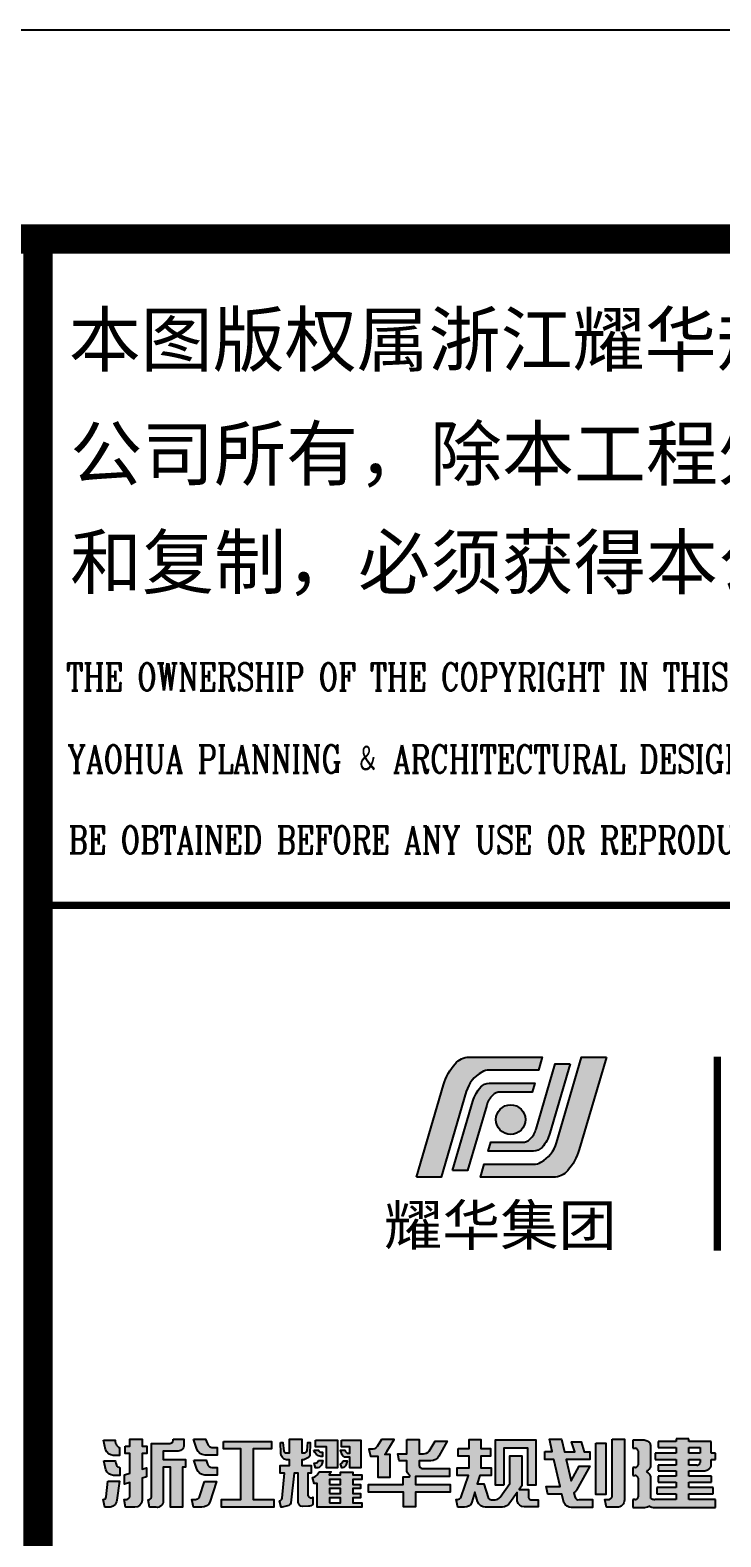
# Model space of a CAD drawing. Header units: millimetres. Extents: x 493081 to 494254, y 3431492 to 3432651.
# Drawn here: x 493550.99 to 493567.52, y 3432322.08 to 3432358.16 of the extents above; entities that cross this region are included whole.
import ezdxf

# ---------------------------------------------------------------- set-up
doc = ezdxf.new("R2010")
doc.units = ezdxf.units.MM
doc.header["$LTSCALE"] = 300
for name, color, linetype in [('3', 53, 'Continuous'), ('WALL', 6, 'Continuous'), ('图框', 137, 'Continuous'), ('家具', 35, 'Continuous')]:
    doc.layers.add(name, color=color, linetype=linetype)
doc.styles.add('-黑体', font='simhei.ttf', dxfattribs={"width": 0.7})
doc.styles.add('iIcon2', font='')
doc.styles.add('MIMI-TKWZ', font='romanc.shx', dxfattribs={"width": 0.75, "oblique": 15, "bigfont": 'bigfont.shx'})
doc.styles.get('iIcon2').set_extended_font_data('SimSun')

# ---------------------------------------------------------------- blocks, each defined once
blk = doc.blocks.new('yhlogo01')
at = {"layer": '家具'}
h = blk.add_hatch(color=5, dxfattribs=at)
h.dxf.hatch_style = 1
h.paths.add_polyline_path([(243496, -10479, 0.217473), (243119, -10652, 0.107556), (242813, -11212), (242091, -13670), (242749, -13670), (243418, -11390, -0.197179), (243830, -10875, -0.127335), (244024, -10824), (245336, -10824), (245437, -10479)])
h = blk.add_hatch(color=5, dxfattribs=at)
h.dxf.hatch_style = 1
h.paths.add_polyline_path([(245735, -13670, 0.217473), (246113, -13497, 0.107556), (246419, -12937), (247141, -10479), (246483, -10479), (245814, -12759, -0.197179), (245402, -13274, -0.127335), (245207, -13325), (243896, -13325), (243794, -13670)])
h = blk.add_hatch(color=5, dxfattribs=at)
h.dxf.hatch_style = 1
h.paths.add_polyline_path([(245431, -12878, 0.109366), (245639, -12499), (246182, -10652), (245784, -10652), (245273, -12392, -0.125307), (245117, -12654, -0.199199), (244905, -12742), (244067, -12742), (243997, -12980), (245206, -12980, 0.215599)])
h = blk.add_hatch(color=5, dxfattribs=at)
h.dxf.hatch_style = 1
h.paths.add_polyline_path([(243801, -11271, 0.109366), (243592, -11650), (243050, -13497), (243448, -13497), (243959, -11757, -0.125307), (244114, -11495, -0.199199), (244327, -11407), (245165, -11407), (245235, -11169), (244026, -11169, 0.215599)])
h = blk.add_hatch(color=1, dxfattribs=at)
h.dxf.hatch_style = 1
h.paths.add_polyline_path([(244991, -12140, 1), (244202, -12140, 1)])
at = {"layer": '家具', "color": 5}
for points in [[(242091, -13670), (242813, -11212, -0.107556), (243119, -10652, -0.217473), (243496, -10479), (245437, -10479), (245336, -10824), (244024, -10824, 0.127335), (243830, -10875, 0.197125), (243418, -11389), (242749, -13670)], [(247141, -10479), (246419, -12937, -0.107556), (246113, -13497, -0.217473), (245735, -13670), (243794, -13670), (243896, -13325), (245207, -13325, 0.127335), (245402, -13274, 0.197125), (245814, -12759), (246483, -10479)], [(246182, -10652), (245639, -12499, -0.109366), (245431, -12878, -0.215599), (245206, -12980), (243997, -12980), (244067, -12742), (244905, -12742, 0.199199), (245117, -12654, 0.125307), (245273, -12392), (245784, -10652)], [(243050, -13497), (243592, -11650, -0.109366), (243801, -11271, -0.215599), (244026, -11169), (245235, -11169), (245165, -11407), (244327, -11407, 0.199199), (244114, -11495, 0.125307), (243959, -11757), (243448, -13497)]]:
    blk.add_lwpolyline(points, format="xyb", close=True, dxfattribs=at)
at = {"layer": '家具', "color": 1}
blk.add_circle((244597, -12140), 394, dxfattribs=at)
blk = doc.blocks.new('A1')
h = blk.add_hatch(color=0)
h.dxf.hatch_style = 1
edge = h.paths.add_edge_path()
edge.add_line((499907.9, 391799.8), (499804.7, 391799.8))
edge.add_line((499804.7, 391799.8), (499804.7, 391812.9))
edge.add_line((499804.7, 391812.9), (499746.3, 391812.9))
edge.add_line((499746.3, 391812.9), (499746.3, 391799.8))
edge.add_line((499746.3, 391799.8), (499663.1, 391799.8))
edge.add_line((499663.1, 391799.8), (499663.1, 391771.4))
edge.add_line((499663.1, 391771.4), (499746.3, 391771.4))
edge.add_line((499746.3, 391771.4), (499746.3, 391743.2))
edge.add_line((499746.3, 391743.2), (499650.3, 391743.2))
edge.add_line((499650.3, 391743.2), (499650.3, 391712))
edge.add_line((499650.3, 391712), (499746.3, 391712))
edge.add_line((499746.3, 391712), (499746.3, 391683.8))
edge.add_line((499746.3, 391683.8), (499663.3, 391683.8))
edge.add_line((499663.3, 391683.8), (499663.3, 391655.4))
edge.add_line((499663.3, 391655.4), (499746.3, 391655.4))
edge.add_line((499746.3, 391655.4), (499746.3, 391628.7))
edge.add_line((499746.3, 391628.7), (499663.1, 391628.7))
edge.add_line((499663.1, 391628.7), (499663.1, 391600.1))
edge.add_line((499663.1, 391600.1), (499746.3, 391600.1))
edge.add_line((499746.3, 391600.1), (499746.3, 391573.5))
edge.add_line((499746.3, 391573.5), (499656.7, 391573.5))
edge.add_line((499656.7, 391573.5), (499656.7, 391542.2))
edge.add_line((499656.7, 391542.2), (499746.3, 391542.2))
edge.add_line((499746.3, 391542.2), (499746.3, 391514.1))
edge.add_line((499746.3, 391514.1), (499648.9, 391514.1))
edge.add_spline(control_points=[(499648.9, 391514.1), (499647.5, 391514.1), (499646.2, 391514.2), (499641.7, 391514.7), (499638.7, 391515.4), (499634.4, 391517.1), (499633, 391517.8), (499631.7, 391518.5)], knot_values=[0.951371, 0.951371, 0.951371, 0.951371, 1.090703, 1.090703, 1.408925, 1.408925, 1.574417, 1.574417, 1.574417, 1.574417], degree=3, periodic=0)
edge.add_line((499631.7, 391518.5), (499629.7, 391519.8))
edge.add_line((499629.7, 391519.8), (499629.7, 391627.7))
edge.add_spline(control_points=[(499629.7, 391627.7), (499629, 391629.7), (499628.2, 391631.7), (499625.7, 391636.7), (499623.6, 391639.8), (499619, 391645.1), (499616.4, 391647.5), (499613.6, 391649.7)], knot_values=[3.391104, 3.391104, 3.391104, 3.391104, 3.526235, 3.526235, 3.74708, 3.74708, 3.945294, 3.945294, 3.945294, 3.945294], degree=3, periodic=0)
edge.add_line((499613.6, 391649.7), (499609.5, 391653))
edge.add_line((499609.5, 391653), (499613.7, 391656.1))
edge.add_spline(control_points=[(499613.7, 391656.1), (499615.6, 391657.4), (499617.3, 391658.9), (499621.4, 391662.9), (499623.6, 391665.6), (499627.2, 391671.3), (499628.6, 391674.2), (499629.5, 391677.4), (499629.6, 391677.6), (499629.6, 391677.7)], knot_values=[2.311832, 2.311832, 2.311832, 2.311832, 2.450793, 2.450793, 2.675986, 2.675986, 2.901179, 2.901179, 2.912092, 2.912092, 2.912092, 2.912092], degree=3, periodic=0)
edge.add_line((499629.6, 391677.7), (499629.6, 391776))
edge.add_spline(control_points=[(499629.6, 391776), (499629.6, 391778.2), (499629.5, 391779.9), (499629.3, 391783.6), (499628.8, 391786), (499626.8, 391790.6), (499625.3, 391792.8), (499621.7, 391796.9), (499619.6, 391798.7), (499614.6, 391802), (499611.9, 391803.3), (499606, 391805.4), (499602.8, 391806.2), (499597.8, 391806.8), (499596, 391806.9), (499594.2, 391806.9)], knot_values=[-0.099464, -0.099464, -0.099464, -0.099464, 0.07948, 0.07948, 0.34792, 0.34792, 0.61636, 0.61636, 0.884801, 0.884801, 1.153241, 1.153241, 1.421681, 1.421681, 1.570955, 1.570955, 1.570955, 1.570955], degree=3, periodic=0)
edge.add_line((499594.2, 391806.9), (499547, 391806.9))
edge.add_line((499547, 391806.9), (499547, 391767.2))
edge.add_line((499547, 391767.2), (499557.3, 391767.2))
edge.add_spline(control_points=[(499557.3, 391767.2), (499559.8, 391766.8), (499561.5, 391766.1), (499564.3, 391764.5), (499565.6, 391763.4), (499568.1, 391761), (499569.1, 391759.7), (499570.4, 391757.3), (499570.8, 391756.4), (499571.3, 391754.2)], knot_values=[3.386552, 3.386552, 3.386552, 3.386552, 3.627015, 3.627015, 3.904526, 3.904526, 4.182037, 4.182037, 4.349186, 4.349186, 4.349186, 4.349186], degree=3, periodic=0)
edge.add_line((499571.3, 391754.2), (499571.3, 391684.6))
edge.add_spline(control_points=[(499571.3, 391685.3), (499571.3, 391685.2), (499571.3, 391685), (499571.2, 391683.7), (499571, 391682.6), (499570.2, 391680.3), (499569.5, 391679.1), (499567.9, 391677), (499566.8, 391676), (499564.1, 391674.2), (499562.4, 391673.4), (499559.6, 391672.8), (499558.6, 391672.6), (499557.4, 391672.6)], knot_values=[-1.4875, -1.4875, -1.4875, -1.4875, -1.436354, -1.436354, -1.196219, -1.196219, -0.898229, -0.898229, -0.60024, -0.60024, -0.187336, -0.187336, 0.019116, 0.019116, 0.019116, 0.019116], degree=3, periodic=0)
edge.add_line((499557.4, 391672.6), (499546.9, 391672.6))
edge.add_line((499546.9, 391672.6), (499546.9, 391632.7))
edge.add_line((499546.9, 391632.7), (499557.2, 391632.7))
edge.add_spline(control_points=[(499557.2, 391632.7), (499559.5, 391632.3), (499561, 391631.8), (499563.7, 391630.6), (499564.9, 391629.8), (499567, 391628.1), (499568, 391627.1), (499569.6, 391624.9), (499570.2, 391623.7), (499571, 391621.6), (499571.2, 391620.8), (499571.3, 391619.4)], knot_values=[0.098321, 0.098321, 0.098321, 0.098321, 0.387888, 0.387888, 0.647728, 0.647728, 0.907568, 0.907568, 1.167408, 1.167408, 1.336231, 1.336231, 1.336231, 1.336231], degree=3, periodic=0)
edge.add_line((499571.3, 391619.4), (499571.3, 391526.7))
edge.add_spline(control_points=[(499571.3, 391526.7), (499571.2, 391525.3), (499571, 391524), (499569.9, 391521.4), (499569.1, 391520.2), (499567.2, 391518.1), (499566.1, 391517.1), (499563.1, 391515.4), (499561.3, 391514.8), (499558.4, 391514.3), (499557.5, 391514.2), (499556.4, 391514.2)], knot_values=[1.586368, 1.586368, 1.586368, 1.586368, 1.872585, 1.872585, 2.185501, 2.185501, 2.498416, 2.498416, 2.9093, 2.9093, 3.114742, 3.114742, 3.114742, 3.114742], degree=3, periodic=0)
edge.add_line((499556.4, 391514.2), (499547, 391514.2))
edge.add_line((499547, 391514.2), (499547, 391474.4))
edge.add_line((499547, 391474.4), (499594.9, 391474.4))
edge.add_spline(control_points=[(499594.9, 391474.4), (499597.3, 391474.5), (499599.8, 391474.8), (499606.4, 391476), (499610.5, 391477.1), (499616.3, 391479.4), (499618.2, 391480.2), (499619.9, 391481.1)], knot_values=[1.6576, 1.6576, 1.6576, 1.6576, 1.78893, 1.78893, 2.017153, 2.017153, 2.129372, 2.129372, 2.129372, 2.129372], degree=3, periodic=0)
edge.add_line((499619.9, 391481.1), (499621.7, 391482))
edge.add_line((499621.7, 391482), (499623.6, 391481))
edge.add_spline(control_points=[(499623.6, 391481), (499625.5, 391480), (499627.5, 391479), (499633.1, 391476.8), (499636.8, 391475.8), (499642.4, 391474.8), (499644.3, 391474.5), (499646.2, 391474.4)], knot_values=[0.97232, 0.97232, 0.97232, 0.97232, 1.112941, 1.112941, 1.348801, 1.348801, 1.463491, 1.463491, 1.463491, 1.463491], degree=3, periodic=0)
edge.add_line((499646.2, 391474.4), (499927, 391474.4))
edge.add_line((499927, 391474.4), (499927, 391514.1))
edge.add_line((499927, 391514.1), (499804.7, 391514.1))
edge.add_line((499804.7, 391514.1), (499804.7, 391542.2))
edge.add_line((499804.7, 391542.2), (499916, 391542.2))
edge.add_line((499916, 391542.2), (499916, 391573.5))
edge.add_line((499916, 391573.5), (499804.7, 391573.5))
edge.add_line((499804.7, 391573.5), (499804.7, 391600.1))
edge.add_line((499804.7, 391600.1), (499909.6, 391600.1))
edge.add_line((499909.6, 391600.1), (499909.6, 391628.7))
edge.add_line((499909.6, 391628.7), (499804.7, 391628.7))
edge.add_line((499804.7, 391628.7), (499804.7, 391655.4))
edge.add_line((499804.7, 391655.4), (499872.8, 391655.4))
edge.add_spline(control_points=[(499872.8, 391655.4), (499874.6, 391655.6), (499876.5, 391655.8), (499881.5, 391656.8), (499884.6, 391657.8), (499890.3, 391660.3), (499893, 391661.8), (499897.8, 391665.2), (499899.8, 391667.2), (499903.4, 391671.3), (499904.8, 391673.6), (499906.9, 391678.2), (499907.6, 391680.6), (499908, 391684.1), (499908.1, 391685.2), (499908.1, 391686.3)], knot_values=[-1.462334, -1.462334, -1.462334, -1.462334, -1.321738, -1.321738, -1.078276, -1.078276, -0.834814, -0.834814, -0.591353, -0.591353, -0.347891, -0.347891, -0.104429, -0.104429, 0.00471, 0.00471, 0.00471, 0.00471], degree=3, periodic=0)
edge.add_line((499908.1, 391686.3), (499908.1, 391712))
edge.add_line((499908.1, 391712), (499927.1, 391712))
edge.add_line((499927.1, 391712), (499927.1, 391743.2))
edge.add_line((499927.1, 391743.2), (499907.9, 391743.2))
edge.add_line((499907.9, 391743.2), (499907.9, 391799.8))
h.paths.add_polyline_path([(499804.7, 391771.4), (499856, 391771.4), (499856, 391743.2), (499804.7, 391743.2)], flags=16)
edge = h.paths.add_edge_path(flags=16)
edge.add_line((499804.7, 391712), (499856, 391712))
edge.add_line((499856, 391712), (499856, 391696.4))
edge.add_spline(control_points=[(499856, 391696.4), (499856, 391695.1), (499855.8, 391693.9), (499854.9, 391691.5), (499854.2, 391690.3), (499852.5, 391688.2), (499851.5, 391687.3), (499848.8, 391685.4), (499847, 391684.7), (499844.2, 391684), (499843.3, 391683.9), (499842, 391683.8)], knot_values=[1.651, 1.651, 1.651, 1.651, 1.918465, 1.918465, 2.217067, 2.217067, 2.515668, 2.515668, 2.928565, 2.928565, 3.135013, 3.135013, 3.135013, 3.135013], degree=3, periodic=0)
edge.add_line((499842, 391683.8), (499804.7, 391683.8))
edge.add_line((499804.7, 391683.8), (499804.7, 391712))
at = {"layer": 'WALL', "color": 0}
for p, q in [((499594.2, 391806.9), (499547, 391806.9)), ((499547, 391806.9), (499547, 391767.2)), ((499547, 391767.2), (499557.3, 391767.2)), ((499629.6, 391677.7), (499629.6, 391776)), ((499746.3, 391799.8), (499663.1, 391799.8)), ((499663.1, 391799.8), (499663.1, 391771.4)), ((499663.1, 391771.4), (499746.3, 391771.4)), ((499804.7, 391812.9), (499746.3, 391812.9)), ((499746.3, 391812.9), (499746.3, 391799.8)), ((499746.3, 391771.4), (499746.3, 391743.2)), ((499804.7, 391799.8), (499804.7, 391812.9)), ((499907.9, 391799.8), (499804.7, 391799.8)), ((499804.7, 391771.4), (499856, 391771.4)), ((499804.7, 391743.2), (499804.7, 391771.4)), ((499856, 391771.4), (499856, 391743.2)), ((499907.9, 391743.2), (499907.9, 391799.8)), ((499571.3, 391754.2), (499571.3, 391685.3)), ((499746.3, 391743.2), (499650.3, 391743.2)), ((499650.3, 391743.2), (499650.3, 391712)), ((499650.3, 391712), (499746.3, 391712)), ((499746.3, 391712), (499746.3, 391683.8)), ((499856, 391743.2), (499804.7, 391743.2)), ((499804.7, 391683.8), (499804.7, 391712)), ((499804.7, 391712), (499856, 391712)), ((499856, 391712), (499856, 391696.4)), ((499927.1, 391743.2), (499907.9, 391743.2)), ((499908.1, 391686.3), (499908.1, 391712)), ((499908.1, 391712), (499927.1, 391712)), ((499927.1, 391712), (499927.1, 391743.2)), ((499557.4, 391672.6), (499546.9, 391672.6)), ((499546.9, 391672.6), (499546.9, 391632.7)), ((499546.9, 391632.7), (499557.2, 391632.7)), ((499613.7, 391656.1), (499609.5, 391653)), ((499613.6, 391649.7), (499609.5, 391653)), ((499629.7, 391519.8), (499629.7, 391627.7)), ((499746.3, 391628.7), (499663.1, 391628.7)), ((499663.1, 391628.7), (499663.1, 391600.1)), ((499746.3, 391683.8), (499663.3, 391683.8)), ((499663.3, 391683.8), (499663.3, 391655.4)), ((499663.3, 391655.4), (499746.3, 391655.4)), ((499746.3, 391655.4), (499746.3, 391628.7)), ((499842, 391683.8), (499804.7, 391683.8)), ((499804.7, 391628.7), (499804.7, 391655.4)), ((499804.7, 391655.4), (499872.8, 391655.4)), ((499909.6, 391628.7), (499804.7, 391628.7)), ((499909.6, 391600.1), (499909.6, 391628.7)), ((499571.3, 391619.4), (499571.3, 391526.7)), ((499746.3, 391573.5), (499656.7, 391573.5)), ((499656.7, 391573.5), (499656.7, 391542.2)), ((499663.1, 391600.1), (499746.3, 391600.1)), ((499746.3, 391600.1), (499746.3, 391573.5)), ((499804.7, 391573.5), (499804.7, 391600.1)), ((499804.7, 391600.1), (499909.6, 391600.1)), ((499916, 391573.5), (499804.7, 391573.5)), ((499916, 391542.2), (499916, 391573.5)), ((499556.4, 391514.2), (499547, 391514.2)), ((499547, 391514.2), (499547, 391474.4)), ((499631.7, 391518.5), (499629.7, 391519.8)), ((499746.3, 391514.1), (499648.9, 391514.1)), ((499656.7, 391542.2), (499746.3, 391542.2)), ((499746.3, 391542.2), (499746.3, 391514.1)), ((499804.7, 391514.1), (499804.7, 391542.2)), ((499804.7, 391542.2), (499916, 391542.2)), ((499927, 391514.1), (499804.7, 391514.1)), ((499927, 391474.4), (499927, 391514.1)), ((499547, 391474.4), (499594.9, 391474.4)), ((499619.9, 391481.1), (499621.7, 391482)), ((499623.6, 391481), (499621.7, 391482)), ((499646.2, 391474.4), (499927, 391474.4))]:
    blk.add_line(p, q, dxfattribs=at)
for points, knots in [([(499571.3, 391754.2), (499570.8, 391756.4), (499570.4, 391757.3), (499569.1, 391759.7), (499568.1, 391761), (499565.6, 391763.4), (499564.3, 391764.5), (499561.5, 391766.1), (499559.8, 391766.8), (499557.3, 391767.2)], [3.3865517, 3.3865517, 3.3865517, 3.3865517, 3.5537011, 3.5537011, 3.831212, 3.831212, 4.1087229, 4.1087229, 4.3491863, 4.3491863, 4.3491863, 4.3491863]), ([(499629.6, 391776), (499629.6, 391778.2), (499629.5, 391779.9), (499629.3, 391783.6), (499628.8, 391786), (499626.8, 391790.6), (499625.3, 391792.8), (499621.7, 391796.9), (499619.6, 391798.7), (499614.6, 391802), (499611.9, 391803.3), (499606, 391805.4), (499602.8, 391806.2), (499597.8, 391806.8), (499596, 391806.9), (499594.2, 391806.9)], [-0.099464, -0.099464, -0.099464, -0.099464, 0.07948, 0.07948, 0.34792, 0.34792, 0.61636, 0.61636, 0.884801, 0.884801, 1.153241, 1.153241, 1.421681, 1.421681, 1.570955, 1.570955, 1.570955, 1.570955]), ([(499571.3, 391619.4), (499571.2, 391620.8), (499571, 391621.6), (499570.2, 391623.7), (499569.6, 391624.9), (499568, 391627.1), (499567, 391628.1), (499564.9, 391629.8), (499563.7, 391630.6), (499561, 391631.8), (499559.5, 391632.3), (499557.2, 391632.7)], [0.098321, 0.098321, 0.098321, 0.098321, 0.267144, 0.267144, 0.526983, 0.526983, 0.786823, 0.786823, 1.046663, 1.046663, 1.336231, 1.336231, 1.336231, 1.336231]), ([(499557.4, 391672.6), (499558.6, 391672.6), (499559.6, 391672.8), (499562.4, 391673.4), (499564.1, 391674.2), (499566.8, 391676), (499567.9, 391677), (499569.5, 391679.1), (499570.2, 391680.3), (499571, 391682.6), (499571.2, 391683.7), (499571.3, 391685), (499571.3, 391685.2), (499571.3, 391685.3)], [-1.4875, -1.4875, -1.4875, -1.4875, -1.281048, -1.281048, -0.868144, -0.868144, -0.570155, -0.570155, -0.272165, -0.272165, -0.032031, -0.032031, 0.019116, 0.019116, 0.019116, 0.019116]), ([(499629.7, 391627.7), (499629, 391629.7), (499628.2, 391631.7), (499625.7, 391636.7), (499623.6, 391639.8), (499619, 391645.1), (499616.4, 391647.5), (499613.6, 391649.7)], [3.391104, 3.391104, 3.391104, 3.391104, 3.526235, 3.526235, 3.7470799, 3.7470799, 3.9452936, 3.9452936, 3.9452936, 3.9452936]), ([(499613.7, 391656.1), (499615.6, 391657.4), (499617.3, 391658.9), (499621.4, 391662.9), (499623.6, 391665.6), (499627.2, 391671.3), (499628.6, 391674.2), (499629.5, 391677.4), (499629.6, 391677.6), (499629.6, 391677.7)], [2.3118325, 2.3118325, 2.3118325, 2.3118325, 2.450793, 2.450793, 2.6759858, 2.6759858, 2.9011785, 2.9011785, 2.9120922, 2.9120922, 2.9120922, 2.9120922]), ([(499842, 391683.8), (499843.3, 391683.9), (499844.2, 391684), (499847, 391684.7), (499848.8, 391685.4), (499851.5, 391687.3), (499852.5, 391688.2), (499854.2, 391690.3), (499854.9, 391691.5), (499855.8, 391693.9), (499856, 391695.1), (499856, 391696.4)], [1.651, 1.651, 1.651, 1.651, 1.857448, 1.857448, 2.270345, 2.270345, 2.568947, 2.568947, 2.867548, 2.867548, 3.135013, 3.135013, 3.135013, 3.135013]), ([(499872.8, 391655.4), (499874.6, 391655.6), (499876.5, 391655.8), (499881.5, 391656.8), (499884.6, 391657.8), (499890.3, 391660.3), (499893, 391661.8), (499897.8, 391665.2), (499899.8, 391667.2), (499903.4, 391671.3), (499904.8, 391673.6), (499906.9, 391678.2), (499907.6, 391680.6), (499908, 391684.1), (499908.1, 391685.2), (499908.1, 391686.3)], [-1.462334, -1.462334, -1.462334, -1.462334, -1.321738, -1.321738, -1.078276, -1.078276, -0.834814, -0.834814, -0.591353, -0.591353, -0.347891, -0.347891, -0.104429, -0.104429, 0.00471, 0.00471, 0.00471, 0.00471]), ([(499556.4, 391514.2), (499557.5, 391514.2), (499558.4, 391514.3), (499561.3, 391514.8), (499563.1, 391515.4), (499566.1, 391517.1), (499567.2, 391518.1), (499569.1, 391520.2), (499569.9, 391521.4), (499571, 391524), (499571.2, 391525.3), (499571.3, 391526.7)], [1.586368, 1.586368, 1.586368, 1.586368, 1.79181, 1.79181, 2.202694, 2.202694, 2.51561, 2.51561, 2.828525, 2.828525, 3.114742, 3.114742, 3.114742, 3.114742]), ([(499631.7, 391518.5), (499633, 391517.8), (499634.4, 391517.1), (499638.7, 391515.4), (499641.7, 391514.7), (499646.2, 391514.2), (499647.5, 391514.1), (499648.9, 391514.1)], [0.9513715, 0.9513715, 0.9513715, 0.9513715, 1.1168633, 1.1168633, 1.4350849, 1.4350849, 1.5744167, 1.5744167, 1.5744167, 1.5744167]), ([(499594.9, 391474.4), (499597.3, 391474.5), (499599.8, 391474.8), (499606.4, 391476), (499610.5, 391477.1), (499616.3, 391479.4), (499618.2, 391480.2), (499619.9, 391481.1)], [1.6575999, 1.6575999, 1.6575999, 1.6575999, 1.7889303, 1.7889303, 2.0171527, 2.0171527, 2.1293723, 2.1293723, 2.1293723, 2.1293723]), ([(499623.6, 391481), (499625.5, 391480), (499627.5, 391479), (499633.1, 391476.8), (499636.8, 391475.8), (499642.4, 391474.8), (499644.3, 391474.5), (499646.2, 391474.4)], [0.9723197, 0.9723197, 0.9723197, 0.9723197, 1.1129409, 1.1129409, 1.3488005, 1.3488005, 1.4634912, 1.4634912, 1.4634912, 1.4634912])]:
    blk.add_open_spline(points, degree=3, knots=knots, dxfattribs=at)
blk = doc.blocks.new('sadf f')
at = {"layer": '图框'}
h = blk.add_hatch(color=256, dxfattribs=at)
h.dxf.hatch_style = 1
edge = h.paths.add_edge_path()
edge.add_line((727664.8, 392511), (727719.6, 392511))
edge.add_arc((727793.1, 392519.3), 74, 186.40646, 205.48234)
edge.add_arc((727747.7, 392499.3), 24.5, 208.97785, 253.17543)
edge.add_line((727740.6, 392475.8), (727740.6, 392438.3))
edge.add_line((727740.6, 392438.3), (727710.9, 392438.3))
edge.add_arc((727710.9, 392476.6), 38.3, 196.56222, 270, ccw=False)
edge.add_line((727674.2, 392465.7), (727664.8, 392511))
edge = h.paths.add_edge_path()
edge.add_line((727665.1, 392411.8), (727719.8, 392411.8))
edge.add_arc((727783.3, 392422), 64.4, 189.09657, 208.39994)
edge.add_arc((727748, 392402.7), 24.1, 208.15629, 256.2836)
edge.add_line((727742.3, 392379.3), (727742.3, 392342.3))
edge.add_line((727742.3, 392342.3), (727712.3, 392342.3))
edge.add_arc((727712.3, 392380.2), 38, 196.69392, 270, ccw=False)
edge.add_line((727676, 392369.3), (727665.1, 392411.8))
edge = h.paths.add_edge_path()
edge.add_line((727684.5, 392314.4), (727740, 392314.4))
edge.add_line((727740, 392314.4), (727728.1, 392223))
edge.add_arc((727688.6, 392229.6), 40.1, 269.11632, 350.59079, ccw=False)
edge.add_line((727687.9, 392189.5), (727670.9, 392189.5))
edge.add_line((727670.9, 392189.5), (727663.1, 392226.3))
edge.add_arc((727660.7, 392242), 15.8, 278.80891, 351.98788)
edge.add_line((727676.4, 392239.8), (727684.5, 392314.4))
edge = h.paths.add_edge_path()
edge.add_line((727767.1, 392483), (727790.6, 392483))
edge.add_line((727790.6, 392483), (727790.6, 392516.4))
edge.add_line((727790.6, 392516.4), (727849.5, 392516.4))
edge.add_line((727849.5, 392516.4), (727849.5, 392483))
edge.add_line((727849.5, 392483), (727870.8, 392483))
edge.add_line((727870.8, 392483), (727870.8, 392446.7))
edge.add_line((727870.8, 392446.7), (727849.5, 392446.7))
edge.add_line((727849.5, 392446.7), (727849.5, 392372.6))
edge.add_line((727849.5, 392372.6), (727869.3, 392379.2))
edge.add_line((727869.3, 392379.2), (727869.3, 392335.5))
edge.add_line((727869.3, 392335.5), (727849.5, 392328.8))
edge.add_line((727849.5, 392328.8), (727849.5, 392223.3))
edge.add_arc((727812.5, 392226.5), 37.1, 271.06141, 355.1715, ccw=False)
edge.add_line((727813.2, 392189.4), (727769.7, 392189.4))
edge.add_line((727769.7, 392189.4), (727762.4, 392226.1))
edge.add_line((727762.4, 392226.1), (727770.3, 392226.1))
edge.add_arc((727770.3, 392246.7), 20.6, 270, 350.97452)
edge.add_line((727790.6, 392243.4), (727790.6, 392309))
edge.add_line((727790.6, 392309), (727763.8, 392300.2))
edge.add_line((727763.8, 392300.2), (727763.8, 392344.3))
edge.add_line((727763.8, 392344.3), (727790.6, 392353.3))
edge.add_line((727790.6, 392353.3), (727790.6, 392446.6))
edge.add_line((727790.6, 392446.6), (727767.1, 392446.6))
edge.add_line((727767.1, 392446.6), (727767.1, 392483))
edge = h.paths.add_edge_path()
edge.add_line((727996.8, 392516.4), (728049.1, 392516.4))
edge.add_line((728049.1, 392516.4), (728049.1, 392488.1))
edge.add_arc((728019.6, 392488.1), 29.5, 260.17945, 360, ccw=False)
edge.add_line((728014.6, 392459), (727950.1, 392459))
edge.add_line((727950.1, 392459), (727950.1, 392418.7))
edge.add_line((727950.1, 392418.7), (728057.2, 392418.7))
edge.add_line((728057.2, 392418.7), (728057.2, 392382.1))
edge.add_line((728057.2, 392382.1), (728041.7, 392382.1))
edge.add_line((728041.7, 392382.1), (728041.7, 392189.7))
edge.add_line((728041.7, 392189.7), (727984.4, 392189.7))
edge.add_line((727984.4, 392189.7), (727984.4, 392381.8))
edge.add_line((727984.4, 392381.8), (727950.1, 392381.8))
edge.add_line((727950.1, 392381.8), (727950.1, 392218.9))
edge.add_arc((727920.5, 392218.9), 29.6, -99.43516, 0, ccw=False)
edge.add_line((727915.6, 392189.7), (727884.6, 392189.7))
edge.add_line((727884.6, 392189.7), (727877.5, 392226))
edge.add_line((727877.5, 392226), (727879, 392226))
edge.add_arc((727879, 392241.8), 15.8, 270, 350.60195)
edge.add_line((727894.5, 392239.2), (727894.5, 392495.2))
edge.add_line((727894.5, 392495.2), (727980.9, 392495.2))
edge.add_arc((727981, 392511.1), 15.8, 269.53078, 356.78741)
edge.add_line((727996.8, 392510.2), (727996.8, 392516.4))
h = blk.add_hatch(color=256, dxfattribs=at)
h.dxf.hatch_style = 1
h.paths.add_polyline_path([(728238.9, 392505.1), (728468.3, 392505.1), (728468.3, 392468.9), (728380.7, 392468.9), (728380.7, 392226.1), (728479.6, 392226.1), (728479.6, 392189.6), (728228.8, 392189.6), (728228.8, 392226.1), (728321.6, 392226.1), (728321.6, 392468.9), (728238.9, 392468.9)])
edge = h.paths.add_edge_path()
edge.add_line((728147.2, 392313), (728205.5, 392313))
edge.add_line((728205.5, 392313), (728173, 392213.5))
edge.add_arc((728135.2, 392231.4), 41.8, 269.28333, 334.76267, ccw=False)
edge.add_line((728134.6, 392189.6), (728094.8, 392189.6))
edge.add_line((728094.8, 392189.6), (728087.2, 392226.3))
edge.add_line((728087.2, 392226.3), (728103.8, 392226.3))
edge.add_arc((728100.4, 392251.7), 25.6, 277.42724, 332.47965)
edge.add_line((728123.2, 392239.9), (728147.2, 392313))
edge = h.paths.add_edge_path()
edge.add_line((728096.1, 392415.4), (728154.7, 392415.4))
edge.add_line((728154.7, 392415.4), (728162.2, 392396.2))
edge.add_arc((728186.3, 392405.6), 25.8, 201.30045, 262.47661)
edge.add_line((728182.9, 392380), (728207.5, 392380))
edge.add_line((728207.5, 392380), (728207.5, 392343.6))
edge.add_line((728207.5, 392343.6), (728149.6, 392343.6))
edge.add_arc((728151.9, 392388.2), 44.7, 200.97054, 266.96151, ccw=False)
edge.add_line((728110.2, 392372.3), (728096.1, 392415.4))
edge = h.paths.add_edge_path()
edge.add_line((728094.7, 392515.1), (728152.6, 392515.1))
edge.add_line((728152.6, 392515.1), (728161.5, 392494.1))
edge.add_arc((728192.1, 392507.2), 33.3, 203.17133, 230.98704)
edge.add_arc((728185.8, 392499.9), 23.6, 231.75249, 271.62081)
edge.add_line((728186.5, 392476.3), (728207.5, 392476.3))
edge.add_line((728207.5, 392476.3), (728207.5, 392439.7))
edge.add_line((728207.5, 392439.7), (728149.8, 392439.7))
edge.add_arc((728150.1, 392481.5), 41.8, 198.52956, 269.5451, ccw=False)
edge.add_line((728110.5, 392468.2), (728094.7, 392515.1))
h = blk.add_hatch(color=256, dxfattribs=at)
h.dxf.hatch_style = 1
h.paths.add_polyline_path([(728745.7, 392299), (728798.6, 392299), (728798.6, 392322.8), (728745.7, 392322.8)], flags=16)
h.paths.add_polyline_path([(728745.7, 392255), (728798.6, 392255), (728798.6, 392279), (728745.7, 392279)], flags=16)
h.paths.add_polyline_path([(728745.7, 392211.7), (728798.6, 392211.7), (728798.6, 392235), (728745.7, 392235)], flags=16)
edge = h.paths.add_edge_path()
edge.add_line((728695.6, 392359.5), (728752.8, 392359.5))
edge.add_line((728752.8, 392359.5), (728744.7, 392345.6))
edge.add_line((728744.7, 392345.6), (728798.6, 392345.6))
edge.add_line((728798.6, 392345.6), (728798.6, 392358.4))
edge.add_line((728798.6, 392358.4), (728857.3, 392358.4))
edge.add_line((728857.3, 392358.4), (728857.3, 392345.7))
edge.add_line((728857.3, 392345.7), (728900.2, 392345.7))
edge.add_line((728900.2, 392345.7), (728900.2, 392322.8))
edge.add_line((728900.2, 392322.8), (728857.3, 392322.8))
edge.add_line((728857.3, 392322.8), (728857.3, 392299))
edge.add_line((728857.3, 392299), (728893.8, 392299))
edge.add_line((728893.8, 392299), (728893.8, 392279))
edge.add_line((728893.8, 392279), (728857.3, 392279))
edge.add_line((728857.3, 392279), (728857.3, 392255))
edge.add_line((728857.3, 392255), (728893.7, 392255))
edge.add_line((728893.7, 392255), (728893.7, 392235))
edge.add_line((728893.7, 392235), (728857.3, 392235))
edge.add_line((728857.3, 392235), (728857.3, 392211.7))
edge.add_line((728857.3, 392211.7), (728900.3, 392211.7))
edge.add_line((728900.3, 392211.7), (728900.3, 392190.4))
edge.add_line((728900.3, 392190.4), (728686.3, 392190.4))
edge.add_line((728686.3, 392190.4), (728686.3, 392303.8))
edge.add_line((728686.3, 392303.8), (728672, 392303.8))
edge.add_line((728672, 392303.8), (728664.6, 392332.2))
edge.add_arc((728660.3, 392366.5), 34.5, 277.22989, 320.88305)
edge.add_line((728687.1, 392344.7), (728695.6, 392359.5))
edge = h.paths.add_edge_path()
edge.add_line((728810.9, 392412.1), (728829.4, 392412.1))
edge.add_line((728829.4, 392412.1), (728824.9, 392394.7))
edge.add_arc((728803.2, 392400.3), 22.5, 275.85594, 345.55718, ccw=False)
edge.add_line((728805.5, 392378), (728804.6, 392378))
edge.add_line((728804.6, 392378), (728798.6, 392397.9))
edge.add_line((728798.6, 392397.9), (728800.4, 392397.9))
edge.add_arc((728788.3, 392417.9), 23.3, 301.12968, 345.50912)
edge = h.paths.add_edge_path()
edge.add_line((728803, 392510.3), (728895.2, 392510.3))
edge.add_line((728895.2, 392510.3), (728895.2, 392378))
edge.add_line((728895.2, 392378), (728843.1, 392378))
edge.add_line((728843.1, 392378), (728843.1, 392428.9))
edge.add_line((728843.1, 392428.9), (728825.4, 392428.9))
edge.add_arc((728825.4, 392451), 22.1, 207.46171, 270, ccw=False)
edge.add_line((728805.8, 392440.8), (728798.6, 392462.5))
edge.add_line((728798.6, 392462.5), (728818.3, 392462.5))
edge.add_arc((728850.7, 392479.1), 36.4, 207.01276, 236.34699)
edge.add_line((728830.5, 392448.8), (728843.1, 392448.8))
edge.add_line((728843.1, 392448.8), (728843.1, 392479.5))
edge.add_line((728843.1, 392479.5), (728803, 392479.5))
edge.add_line((728803, 392479.5), (728803, 392510.3))
edge = h.paths.add_edge_path()
edge.add_line((728692.6, 392413.3), (728713.2, 392413.3))
edge.add_line((728713.2, 392413.3), (728708.8, 392395.7))
edge.add_arc((728682.8, 392404.8), 27.5, 283.39501, 340.64615, ccw=False)
edge.add_line((728689.2, 392378), (728677.9, 392378))
edge.add_line((728677.9, 392378), (728671.5, 392400.6))
edge.add_line((728671.5, 392400.6), (728675.6, 392400.6))
edge.add_arc((728674.4, 392419.9), 19.3, 273.34029, 339.92582)
edge = h.paths.add_edge_path()
edge.add_line((728671.3, 392462.7), (728692.8, 392462.7))
edge.add_arc((728708.5, 392470.2), 17.4, 205.49557, 270.28091)
edge.add_line((728708.6, 392452.8), (728712.2, 392452.8))
edge.add_line((728712.2, 392452.8), (728712.2, 392432.9))
edge.add_line((728712.2, 392432.9), (728703.4, 392432.9))
edge.add_arc((728708.8, 392470.8), 38.3, 192.12096, 261.99074, ccw=False)
h.paths.add_polyline_path([(728679.3, 392510.3), (728783.1, 392510.3), (728783.1, 392378), (728730.9, 392378), (728730.9, 392479.7), (728679.3, 392479.7)])
edge = h.paths.add_edge_path()
edge.add_line((728510.8, 392499.9), (728522.3, 392499.9))
edge.add_line((728522.3, 392499.9), (728527.7, 392459.1))
edge.add_arc((728538, 392460.5), 10.4, 187.52682, 277.93247)
edge.add_line((728539.4, 392450.1), (728554.3, 392450.1))
edge.add_line((728554.3, 392450.1), (728554.3, 392515.1))
edge.add_line((728554.3, 392515.1), (728613.3, 392515.1))
edge.add_line((728613.3, 392515.1), (728613.3, 392450))
edge.add_line((728613.3, 392450), (728624.8, 392450))
edge.add_arc((728624.5, 392464.2), 14.2, 271.39869, 351.52261)
edge.add_line((728638.5, 392462.1), (728642.1, 392499.9))
edge.add_line((728642.1, 392499.9), (728653.5, 392499.9))
edge.add_line((728653.5, 392499.9), (728651.6, 392439.7))
edge.add_arc((728636.6, 392440.1), 15.1, 290.12988, 358.23788, ccw=False)
edge.add_line((728641.7, 392426), (728622.4, 392416.4))
edge.add_line((728622.4, 392416.4), (728613.3, 392416.4))
edge.add_line((728613.3, 392416.4), (728613.3, 392389.6))
edge.add_line((728613.3, 392389.6), (728657.9, 392389.6))
edge.add_line((728657.9, 392389.6), (728657.9, 392353.1))
edge.add_line((728657.9, 392353.1), (728641.5, 392353.1))
edge.add_line((728641.5, 392353.1), (728641.5, 392251.4))
edge.add_arc((728657.8, 392251.4), 16.3, 180, 300.29009)
edge.add_line((728666, 392237.3), (728666, 392203.3))
edge.add_arc((728640.5, 392233.4), 39.5, 276.27009, 310.24117, ccw=False)
edge.add_line((728644.8, 392194.2), (728616.3, 392193.3))
edge.add_arc((728618.1, 392215.8), 22.6, 185.53751, 265.44523, ccw=False)
edge.add_line((728595.7, 392213.6), (728595.7, 392353.1))
edge.add_line((728595.7, 392353.1), (728575.8, 392353.1))
edge.add_line((728575.8, 392353.1), (728560.6, 392210.9))
edge.add_arc((728546.4, 392212.5), 14.3, 286.32314, 353.86882, ccw=False)
edge.add_line((728550.4, 392198.8), (728519.6, 392189.6))
edge.add_line((728519.6, 392189.6), (728513.6, 392189.6))
edge.add_line((728513.6, 392189.6), (728506.2, 392220.8))
edge.add_arc((728503.6, 392235.7), 15.1, 279.84773, 348.56411)
edge.add_line((728518.4, 392232.7), (728530.2, 392353.1))
edge.add_line((728530.2, 392353.1), (728509.4, 392353.1))
edge.add_line((728509.4, 392353.1), (728509.4, 392389.6))
edge.add_line((728509.4, 392389.6), (728554.3, 392389.6))
edge.add_line((728554.3, 392389.6), (728554.3, 392416.5))
edge.add_line((728554.3, 392416.5), (728540.2, 392416.5))
edge.add_arc((728544.7, 392448.4), 32.2, 178.50681, 261.89428, ccw=False)
edge.add_line((728512.5, 392449.2), (728510.8, 392499.9))
h = blk.add_hatch(color=256, dxfattribs=at)
h.dxf.hatch_style = 1
edge = h.paths.add_edge_path()
edge.add_line((729115.2, 392513.6), (729174, 392513.6))
edge.add_line((729174, 392513.6), (729174, 392445.9))
edge.add_line((729174, 392445.9), (729194.9, 392445.9))
edge.add_arc((729194.9, 392484.8), 38.9, 270, 316.26373)
edge.add_line((729223, 392457.9), (729251.6, 392506.8))
edge.add_line((729251.6, 392506.8), (729309.1, 392506.8))
edge.add_line((729309.1, 392506.8), (729269.1, 392435.1))
edge.add_arc((729230.9, 392456.4), 43.7, 269.02329, 330.86248, ccw=False)
edge.add_line((729230.1, 392412.6), (729174, 392412.6))
edge.add_line((729174, 392412.6), (729174, 392390.2))
edge.add_arc((729190.6, 392391.1), 16.6, 183.14627, 265.28273)
edge.add_line((729189.2, 392374.6), (729319.1, 392374.6))
edge.add_line((729319.1, 392374.6), (729319.1, 392337.6))
edge.add_line((729319.1, 392337.6), (729157.7, 392337.6))
edge.add_line((729157.7, 392337.6), (729157.7, 392298.8))
edge.add_line((729157.7, 392298.8), (729322.5, 392298.8))
edge.add_line((729322.5, 392298.8), (729322.5, 392261.5))
edge.add_line((729322.5, 392261.5), (729157.4, 392261.5))
edge.add_line((729157.4, 392261.5), (729157.4, 392191))
edge.add_line((729157.4, 392191), (729098.9, 392191))
edge.add_line((729098.9, 392191), (729098.9, 392262.2))
edge.add_line((729098.9, 392262.2), (728932.4, 392262.2))
edge.add_line((728932.4, 392262.2), (728932.4, 392298.5))
edge.add_line((728932.4, 392298.5), (729098.6, 392298.5))
edge.add_line((729098.6, 392298.5), (729098.6, 392334.7))
edge.add_line((729098.6, 392334.7), (729125.5, 392334.7))
edge.add_arc((729125.5, 392339.7), 5, 270, 414.07733)
edge.add_arc((729147.3, 392369.8), 32.1, 179.90587, 234.07733, ccw=False)
edge.add_line((729115.2, 392369.8), (729115.2, 392412.3))
edge.add_line((729115.2, 392412.3), (729079.6, 392412.3))
edge.add_line((729079.6, 392412.3), (729071.9, 392445.7))
edge.add_line((729071.9, 392445.7), (729115.2, 392445.7))
edge.add_line((729115.2, 392445.7), (729115.2, 392513.6))
edge = h.paths.add_edge_path()
edge.add_line((728994.9, 392513.6), (728973.3, 392480.6))
edge.add_arc((728948.9, 392496.5), 29.2, 261.39413, 326.85507, ccw=False)
edge.add_line((728944.6, 392467.7), (728933.5, 392467.7))
edge.add_line((728933.5, 392467.7), (728941.1, 392434.3))
edge.add_line((728941.1, 392434.3), (728976.6, 392434.3))
edge.add_line((728976.6, 392434.3), (728976.6, 392333.9))
edge.add_line((728976.6, 392333.9), (729035.5, 392333.9))
edge.add_line((729035.5, 392333.9), (729035.5, 392442.4))
edge.add_line((729035.5, 392442.4), (729009.6, 392442.4))
edge.add_line((729009.6, 392442.4), (729020.4, 392457.4))
edge.add_line((729020.4, 392457.4), (729054.2, 392513.6))
edge.add_line((729054.2, 392513.6), (728994.9, 392513.6))
h = blk.add_hatch(color=256, dxfattribs=at)
h.dxf.hatch_style = 1
h.paths.add_polyline_path([(729581.6, 392296.9), (729581.6, 392474), (729692.3, 392474), (729692.3, 392296.8), (729734.9, 392296.8), (729734.9, 392510.6), (729539, 392510.6), (729539, 392296.9)], flags=17)
edge = h.paths.add_edge_path()
edge.add_line((729360.5, 392470.7), (729413.7, 392470.7))
edge.add_line((729413.7, 392470.7), (729413.7, 392513.8))
edge.add_line((729413.7, 392513.8), (729469.6, 392513.8))
edge.add_line((729469.6, 392513.8), (729469.6, 392470.7))
edge.add_line((729469.6, 392470.7), (729515.7, 392470.7))
edge.add_line((729515.7, 392470.7), (729515.7, 392434.3))
edge.add_line((729515.7, 392434.3), (729469.3, 392434.3))
edge.add_line((729469.3, 392434.3), (729469.3, 392378.6))
edge.add_line((729469.3, 392378.6), (729518.8, 392378.6))
edge.add_line((729518.8, 392378.6), (729518.8, 392342.3))
edge.add_line((729518.8, 392342.3), (729465.4, 392342.3))
edge.add_line((729465.4, 392342.3), (729452.7, 392302))
edge.add_line((729452.7, 392302), (729483.9, 392302))
edge.add_line((729483.9, 392302), (729504.9, 392237))
edge.add_arc((729520.2, 392242), 16, 197.93332, 272.82025)
edge.add_line((729520.9, 392226), (729538.4, 392226))
edge.add_arc((729538.4, 392256.5), 30.5, 270, 321.34624)
edge.add_line((729562.2, 392237.4), (729608.9, 392303.7))
edge.add_line((729608.9, 392303.7), (729608.9, 392435.2))
edge.add_line((729608.9, 392435.2), (729666.3, 392435.2))
edge.add_line((729666.3, 392435.2), (729666.3, 392292.8))
edge.add_line((729666.3, 392292.8), (729653.3, 392274.5))
edge.add_line((729653.3, 392274.5), (729698.4, 392274.5))
edge.add_line((729698.4, 392274.5), (729698.4, 392238))
edge.add_arc((729711.9, 392238), 13.5, 180, 279.32421)
edge.add_line((729714.1, 392224.7), (729744.8, 392224.7))
edge.add_line((729744.8, 392224.7), (729744.8, 392191))
edge.add_line((729744.8, 392191), (729678.5, 392191))
edge.add_arc((729678.5, 392227), 36, 191.0167, 270, ccw=False)
edge.add_line((729643.1, 392220.1), (729643.1, 392260.7))
edge.add_line((729643.1, 392260.7), (729608.3, 392210.5))
edge.add_arc((729567.6, 392238.8), 49.6, 276.73066, 325.22445, ccw=False)
edge.add_line((729573.4, 392189.6), (729492.6, 392189.6))
edge.add_arc((729492.6, 392230.7), 41.1, 199.61018, 270, ccw=False)
edge.add_line((729453.9, 392216.9), (729440.7, 392262.6))
edge.add_line((729440.7, 392262.6), (729426.9, 392214.1))
edge.add_arc((729395.2, 392223.1), 32.9, 264.1125, 344.05881, ccw=False)
edge.add_line((729391.8, 392190.4), (729359.7, 392190.4))
edge.add_line((729359.7, 392190.4), (729352.1, 392227.5))
edge.add_line((729352.1, 392227.5), (729357.6, 392227.5))
edge.add_arc((729357.6, 392246.1), 18.6, 270, 339.66352)
edge.add_line((729375.1, 392239.7), (729410.7, 392342.3))
edge.add_line((729410.7, 392342.3), (729357.1, 392342.3))
edge.add_line((729357.1, 392342.3), (729357.1, 392378.6))
edge.add_line((729357.1, 392378.6), (729413.7, 392378.6))
edge.add_line((729413.7, 392378.6), (729413.7, 392434.3))
edge.add_line((729413.7, 392434.3), (729360.5, 392434.3))
edge.add_line((729360.5, 392434.3), (729360.5, 392470.7))
h = blk.add_hatch(color=256, dxfattribs=at)
h.dxf.hatch_style = 1
edge = h.paths.add_edge_path()
edge.add_line((730098.2, 392516.5), (730157.1, 392516.5))
edge.add_line((730157.1, 392516.5), (730157.1, 392224.7))
edge.add_arc((730120.4, 392226.2), 36.8, 271.35162, 357.69043, ccw=False)
edge.add_line((730121.3, 392189.5), (730070.9, 392189.5))
edge.add_line((730070.9, 392189.5), (730063.6, 392226.1))
edge.add_line((730063.6, 392226.1), (730078.3, 392226.1))
edge.add_arc((730078.3, 392246.2), 20.1, 270, 350.97342)
edge.add_line((730098.2, 392243.1), (730098.2, 392516.5))
h.paths.add_polyline_path([(730019.8, 392497.2), (730067.3, 392497.2), (730067.3, 392250.1), (730019.8, 392250.1)])
edge = h.paths.add_edge_path()
edge.add_line((729776.2, 392456.1), (729811.4, 392456.1))
edge.add_line((729811.4, 392456.1), (729797.6, 392516.2))
edge.add_line((729797.6, 392516.2), (729856.1, 392516.2))
edge.add_line((729856.1, 392516.2), (729869.9, 392455.8))
edge.add_line((729869.9, 392455.8), (729919.1, 392455.8))
edge.add_line((729919.1, 392455.8), (729903.8, 392502.6))
edge.add_line((729903.8, 392502.6), (729949.1, 392502.6))
edge.add_line((729949.1, 392502.6), (729963.9, 392455.6))
edge.add_line((729963.9, 392455.6), (729990.5, 392455.6))
edge.add_line((729990.5, 392455.6), (729990.5, 392419.1))
edge.add_line((729990.5, 392419.1), (729878.3, 392419.1))
edge.add_line((729878.3, 392419.1), (729901.2, 392316.8))
edge.add_line((729901.2, 392316.8), (729939.5, 392385.8))
edge.add_line((729939.5, 392385.8), (729990.5, 392385.8))
edge.add_line((729990.5, 392385.8), (729927.5, 392272))
edge.add_arc((729900.7, 392286.9), 30.7, 296.95245, 331.02837, ccw=False)
edge.add_line((729914.6, 392259.5), (729919.1, 392240.5))
edge.add_arc((729937.8, 392244.9), 19.3, 193.19925, 282.70361)
edge.add_line((729942, 392226.1), (730003.9, 392226.1))
edge.add_line((730003.9, 392226.1), (730003.9, 392188.6))
edge.add_line((730003.9, 392188.6), (729904.2, 392188.6))
edge.add_arc((729904.2, 392230.1), 41.5, 205.48701, 270, ccw=False)
edge.add_line((729866.8, 392212.2), (729857.3, 392252.8))
edge.add_line((729857.3, 392252.8), (729790.4, 392252.8))
edge.add_line((729790.4, 392252.8), (729782.6, 392289.2))
edge.add_line((729782.6, 392289.2), (729848.9, 392289.2))
edge.add_line((729848.9, 392289.2), (729819.4, 392419.2))
edge.add_line((729819.4, 392419.2), (729776.2, 392419.2))
edge.add_line((729776.2, 392419.2), (729776.2, 392456.1))
at = {"layer": '3', "const_width": 35}
blk.add_lwpolyline([(730600.6, 394348.2), (730600.6, 393419.1)], dxfattribs=at)
at = {"layer": '图框'}
for points in [[(650750.9, 339863.1), (734850.9, 339863.1), (734850.9, 399263.1), (650750.9, 399263.1)], [(728238.9, 392505.1), (728468.3, 392505.1), (728468.3, 392468.9), (728380.7, 392468.9), (728380.7, 392226.1), (728479.6, 392226.1), (728479.6, 392189.6), (728228.8, 392189.6), (728228.8, 392226.1), (728321.6, 392226.1), (728321.6, 392468.9), (728238.9, 392468.9)], [(728679.3, 392510.3), (728783.1, 392510.3), (728783.1, 392378), (728730.9, 392378), (728730.9, 392479.7), (728679.3, 392479.7)], [(729581.6, 392296.9), (729581.6, 392474), (729692.3, 392474), (729692.3, 392296.8), (729734.9, 392296.8), (729734.9, 392510.6), (729539, 392510.6), (729539, 392296.9)], [(730019.8, 392497.2), (730067.3, 392497.2), (730067.3, 392250.1), (730019.8, 392250.1)], [(728745.7, 392299), (728798.6, 392299), (728798.6, 392322.8), (728745.7, 392322.8)], [(728745.7, 392255), (728798.6, 392255), (728798.6, 392279), (728745.7, 392279)], [(728745.7, 392211.7), (728798.6, 392211.7), (728798.6, 392235), (728745.7, 392235)]]:
    blk.add_lwpolyline(points, close=True, dxfattribs=at)
at = {"layer": '图框', "const_width": 140}
for points in [[(653250.9, 398263.1), (733850.9, 398263.1), (733850.9, 340863.1), (653250.9, 340863.1)], [(733850.9, 398263.1), (727350.9, 398263.1), (727350.9, 340863.1), (733850.9, 340863.1)]]:
    blk.add_lwpolyline(points, close=True, dxfattribs=at)
at = {"layer": '图框', "const_width": 35}
blk.add_lwpolyline([(727350.9, 395072.2), (733851.7, 395072.2)], dxfattribs=at)
at = {"layer": '图框'}
for points in [[(727664.8, 392511), (727719.6, 392511, 0.083427), (727726.3, 392487.4, 0.195275), (727740.6, 392475.8), (727740.6, 392438.3), (727710.9, 392438.3, -0.33187), (727674.2, 392465.7)], [(727767.1, 392483), (727790.6, 392483), (727790.6, 392516.4), (727849.5, 392516.4), (727849.5, 392483), (727870.8, 392483), (727870.8, 392446.7), (727849.5, 392446.7), (727849.5, 392372.6), (727869.3, 392379.2), (727869.3, 392335.5), (727849.5, 392328.8), (727849.5, 392223.3, -0.384415), (727813.2, 392189.4), (727769.7, 392189.4), (727762.4, 392226.1), (727770.3, 392226.1, 0.368793), (727790.6, 392243.4), (727790.6, 392309), (727763.8, 392300.2), (727763.8, 392344.3), (727790.6, 392353.3), (727790.6, 392446.6), (727767.1, 392446.6)], [(727996.8, 392516.4), (728049.1, 392516.4), (728049.1, 392488.1, -0.465355), (728014.6, 392459), (727950.1, 392459), (727950.1, 392418.7), (728057.2, 392418.7), (728057.2, 392382.1), (728041.7, 392382.1), (728041.7, 392189.7), (727984.4, 392189.7), (727984.4, 392381.8), (727950.1, 392381.8), (727950.1, 392218.9, -0.463311), (727915.6, 392189.7), (727884.6, 392189.7), (727877.5, 392226), (727879, 392226, 0.366948), (727894.5, 392239.2), (727894.5, 392495.2), (727980.9, 392495.2, 0.400258), (727996.8, 392510.2)], [(728094.7, 392515.1), (728152.6, 392515.1), (728161.5, 392494.1, 0.121968), (728171.2, 392481.4, 0.175735), (728186.5, 392476.3), (728207.5, 392476.3), (728207.5, 392439.7), (728149.8, 392439.7, -0.320177), (728110.5, 392468.2)], [(728510.8, 392499.9), (728522.3, 392499.9), (728527.7, 392459.1, 0.416289), (728539.4, 392450.1), (728554.3, 392450.1), (728554.3, 392515.1), (728613.3, 392515.1), (728613.3, 392450), (728624.8, 392450, 0.364583), (728638.5, 392462.1), (728642.1, 392499.9), (728653.5, 392499.9), (728651.6, 392439.7, -0.306246), (728641.7, 392426), (728622.4, 392416.4), (728613.3, 392416.4), (728613.3, 392389.6), (728657.9, 392389.6), (728657.9, 392353.1), (728641.5, 392353.1), (728641.5, 392251.4, 0.579039), (728666, 392237.3), (728666, 392203.3, -0.149322), (728644.8, 392194.2), (728616.3, 392193.3, -0.363514), (728595.7, 392213.6), (728595.7, 392353.1), (728575.8, 392353.1), (728560.6, 392210.9, -0.303564), (728550.4, 392198.8), (728519.6, 392189.6), (728513.6, 392189.6), (728506.2, 392220.8, 0.309152), (728518.4, 392232.7), (728530.2, 392353.1), (728509.4, 392353.1), (728509.4, 392389.6), (728554.3, 392389.6), (728554.3, 392416.5), (728540.2, 392416.5, -0.380801), (728512.5, 392449.2)], [(728803, 392510.3), (728895.2, 392510.3), (728895.2, 392378), (728843.1, 392378), (728843.1, 392428.9), (728825.4, 392428.9, -0.279856), (728805.8, 392440.8), (728798.6, 392462.5), (728818.3, 392462.5, 0.128698), (728830.5, 392448.8), (728843.1, 392448.8), (728843.1, 392479.5), (728803, 392479.5)], [(729115.2, 392513.6), (729174, 392513.6), (729174, 392445.9), (729194.9, 392445.9, 0.204651), (729223, 392457.9), (729251.6, 392506.8), (729309.1, 392506.8), (729269.1, 392435.1, -0.276569), (729230.1, 392412.6), (729174, 392412.6), (729174, 392390.2, 0.374563), (729189.2, 392374.6), (729319.1, 392374.6), (729319.1, 392337.6), (729157.7, 392337.6), (729157.7, 392298.8), (729322.5, 392298.8), (729322.5, 392261.5), (729157.4, 392261.5), (729157.4, 392191), (729098.9, 392191), (729098.9, 392262.2), (728932.4, 392262.2), (728932.4, 392298.5), (729098.6, 392298.5), (729098.6, 392334.7), (729125.5, 392334.7, 0.727058), (729128.4, 392343.8, -0.24087), (729115.2, 392369.8), (729115.2, 392412.3), (729079.6, 392412.3), (729071.9, 392445.7), (729115.2, 392445.7)], [(728994.9, 392513.6), (728973.3, 392480.6, -0.293657), (728944.6, 392467.7), (728933.5, 392467.7), (728941.1, 392434.3), (728976.6, 392434.3), (728976.6, 392333.9), (729035.5, 392333.9), (729035.5, 392442.4), (729009.6, 392442.4), (729020.4, 392457.4), (729054.2, 392513.6)], [(729360.5, 392470.7), (729413.7, 392470.7), (729413.7, 392513.8), (729469.6, 392513.8), (729469.6, 392470.7), (729515.7, 392470.7), (729515.7, 392434.3), (729469.3, 392434.3), (729469.3, 392378.6), (729518.8, 392378.6), (729518.8, 392342.3), (729465.4, 392342.3), (729452.7, 392302), (729483.9, 392302), (729504.9, 392237, 0.338904), (729520.9, 392226), (729538.4, 392226, 0.227866), (729562.2, 392237.4), (729608.9, 392303.7), (729608.9, 392435.2), (729666.3, 392435.2), (729666.3, 392292.8), (729653.3, 392274.5), (729698.4, 392274.5), (729698.4, 392238, 0.462723), (729714.1, 392224.7), (729744.8, 392224.7), (729744.8, 392191), (729678.5, 392191, -0.358954), (729643.1, 392220.1), (729643.1, 392260.7), (729608.3, 392210.5, -0.21481), (729573.4, 392189.6), (729492.6, 392189.6, -0.31717), (729453.9, 392216.9), (729440.7, 392262.6), (729426.9, 392214.1, -0.363705), (729391.8, 392190.4), (729359.7, 392190.4), (729352.1, 392227.5), (729357.6, 392227.5, 0.313685), (729375.1, 392239.7), (729410.7, 392342.3), (729357.1, 392342.3), (729357.1, 392378.6), (729413.7, 392378.6), (729413.7, 392434.3), (729360.5, 392434.3)], [(729776.2, 392456.1), (729811.4, 392456.1), (729797.6, 392516.2), (729856.1, 392516.2), (729869.9, 392455.8), (729919.1, 392455.8), (729903.8, 392502.6), (729949.1, 392502.6), (729963.9, 392455.6), (729990.5, 392455.6), (729990.5, 392419.1), (729878.3, 392419.1), (729901.2, 392316.8), (729939.5, 392385.8), (729990.5, 392385.8), (729927.5, 392272, -0.14979), (729914.6, 392259.5), (729919.1, 392240.5, 0.411682), (729942, 392226.1), (730003.9, 392226.1), (730003.9, 392188.6), (729904.2, 392188.6, -0.289169), (729866.8, 392212.2), (729857.3, 392252.8), (729790.4, 392252.8), (729782.6, 392289.2), (729848.9, 392289.2), (729819.4, 392419.2), (729776.2, 392419.2)], [(730098.2, 392516.5), (730157.1, 392516.5), (730157.1, 392224.7, -0.395619), (730121.3, 392189.5), (730070.9, 392189.5), (730063.6, 392226.1), (730078.3, 392226.1, 0.368788), (730098.2, 392243.1)], [(728671.3, 392462.7), (728692.8, 392462.7, 0.290457), (728708.6, 392452.8), (728712.2, 392452.8), (728712.2, 392432.9), (728703.4, 392432.9, -0.314674)], [(727665.1, 392411.8), (727719.8, 392411.8, 0.084427), (727726.7, 392391.4, 0.213137), (727742.3, 392379.3), (727742.3, 392342.3), (727712.3, 392342.3, -0.331232), (727676, 392369.3)], [(728096.1, 392415.4), (728154.7, 392415.4), (728162.2, 392396.2, 0.273457), (728182.9, 392380), (728207.5, 392380), (728207.5, 392343.6), (728149.6, 392343.6, -0.296171), (728110.2, 392372.3)], [(728695.6, 392359.5), (728752.8, 392359.5), (728744.7, 392345.6), (728798.6, 392345.6), (728798.6, 392358.4), (728857.3, 392358.4), (728857.3, 392345.7), (728900.2, 392345.7), (728900.2, 392322.8), (728857.3, 392322.8), (728857.3, 392299), (728893.8, 392299), (728893.8, 392279), (728857.3, 392279), (728857.3, 392255), (728893.7, 392255), (728893.7, 392235), (728857.3, 392235), (728857.3, 392211.7), (728900.3, 392211.7), (728900.3, 392190.4), (728686.3, 392190.4), (728686.3, 392303.8), (728672, 392303.8), (728664.6, 392332.2, 0.19281), (728687.1, 392344.7)], [(728692.6, 392413.3), (728713.2, 392413.3), (728708.8, 392395.7, -0.255134), (728689.2, 392378), (728677.9, 392378), (728671.5, 392400.6), (728675.6, 392400.6, 0.298995)], [(728810.9, 392412.1), (728829.4, 392412.1), (728824.9, 392394.7, -0.313866), (728805.5, 392378), (728804.6, 392378), (728798.6, 392397.9), (728800.4, 392397.9, 0.196099)], [(727684.5, 392314.4), (727740, 392314.4), (727728.1, 392223, -0.371273), (727687.9, 392189.5), (727670.9, 392189.5), (727663.1, 392226.3, 0.330617), (727676.4, 392239.8)], [(728147.2, 392313), (728205.5, 392313), (728173, 392213.5, -0.293744), (728134.6, 392189.6), (728094.8, 392189.6), (728087.2, 392226.3), (728103.8, 392226.3, 0.244941), (728123.2, 392239.9)]]:
    blk.add_lwpolyline(points, format="xyb", close=True, dxfattribs=at)
at = {"layer": '图框', "xscale": 1.04, "yscale": 0.97}
blk.add_blockref('A1', (210668.2, 12458.2), dxfattribs=at)
at = {"layer": '家具', "xscale": 0.18, "yscale": 0.18, "zscale": 0.18}
blk.add_blockref('yhlogo01', (685585, 396231.1), dxfattribs=at)
at = {"layer": '3', "style": '-黑体', "width": 1.05}
blk.add_text('耀华集团', height=194.16, dxfattribs=at).set_placement((729007, 393443.4))
at = {"layer": '图框', "style": 'iIcon2'}
for s, p in [('本图版权属浙江耀华规划建筑设计有限', (727497.9, 397655.4)), ('公司所有，除本工程外的任何其它用途', (727504.5, 397108.9)), ('和复制，必须获得本公司的书面许可。', (727504.5, 396589.4))]:
    blk.add_text(s, height=252.5, dxfattribs=at).set_placement(p)
at = {"layer": '图框', "style": 'MIMI-TKWZ', "width": 0.75}
for s, p in [('THE OWNERSHIP OF THE COPYRIGHT IN THIS DRAWING IS RETAINED BY ZHEJIANG ', (727486.4, 396100.3)), ('YAOHUA PLANNING \\M+18195 ARCHITECTURAL DESIGN CO. ,LTD, WRITTEN CONSENT MUST', (727491.2, 395706.8)), (' BE OBTAINED BEFORE ANY USE OR REPRODUCTION OF THIS DRAWING.', (727428.3, 395320))]:
    blk.add_text(s, height=131.792, dxfattribs=at).set_placement(p)

msp = doc.modelspace()

# ---------------------------------------------------------------- block references
at = {"layer": 'WALL', "xscale": 0.004999999888241291, "yscale": 0.004999999888241291, "zscale": 0.005}
msp.add_blockref('sadf f', (489914.428, 3430361.845), dxfattribs=at)

doc.saveas('drawing.dxf')
